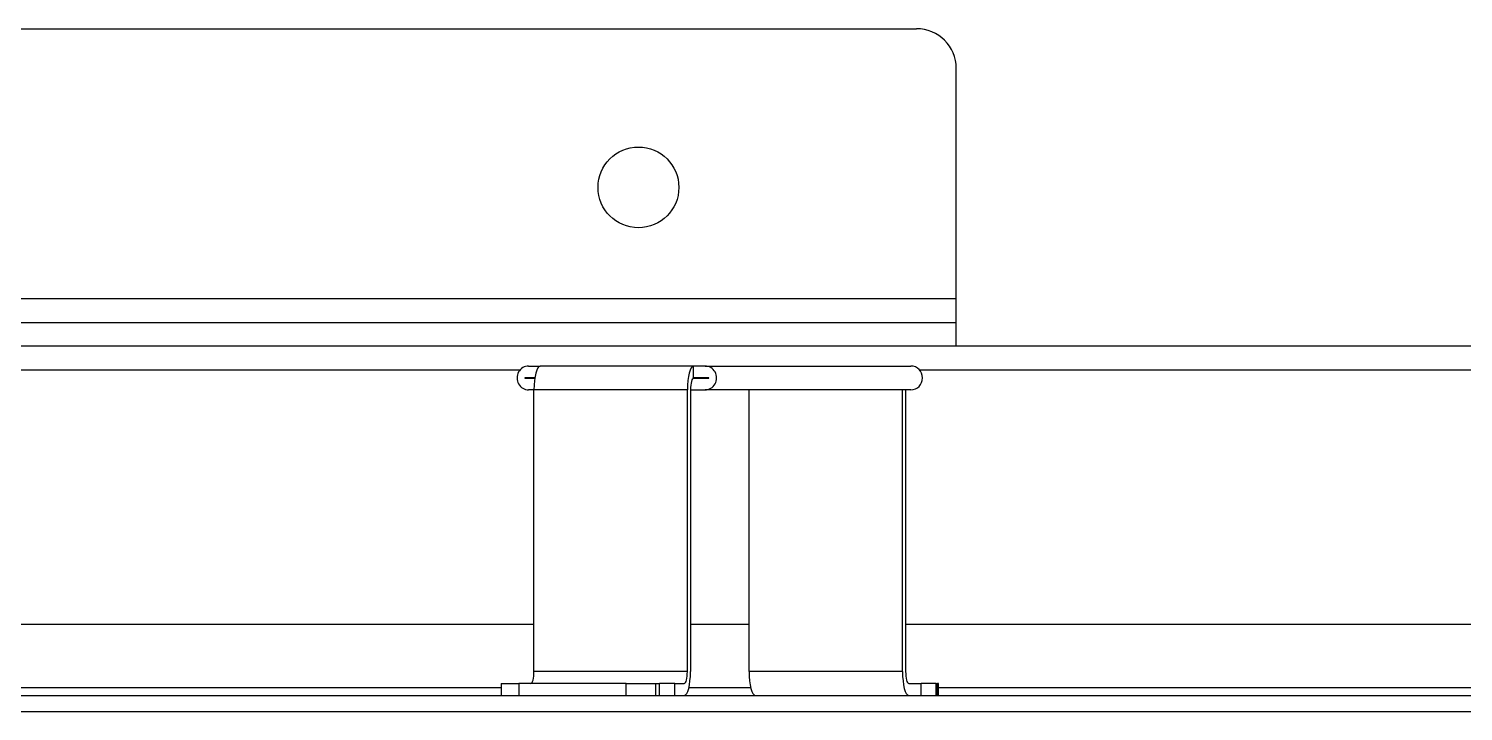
# Model space of a CAD drawing. Header units: millimetres. Extents: x 3795014 to 4300160, y 3869364 to 4016788.
# Drawn here: x 4226548 to 4226638.3, y 3924323.5 to 3924366.5 of the extents above; entities that cross this region are included whole.
import ezdxf

# ---------------------------------------------------------------- set-up
doc = ezdxf.new("R2010")
doc.units = ezdxf.units.MM
doc.layers.add('линия перехода', color=7, linetype='Continuous')
doc.layers.add('основная', color=7, linetype='Continuous', lineweight=50)

msp = doc.modelspace()

# ---------------------------------------------------------------- linework, layer by layer
at = {"layer": 'линия перехода', "color": 0, "linetype": 'Continuous', "lineweight": -3}
for p, q in [((4226202.921, 3924349.531), (4226606.421, 3924349.531)), ((4226589.501, 3924343.781), (4226579.842, 3924343.781)), ((4226589.501, 3924326.031), (4226579.842, 3924326.031)), ((4226603.042, 3924326.031), (4226593.383, 3924326.031)), ((4226416.958, 3924325.031), (4226577.783, 3924325.031)), ((4226578.894, 3924325.281), (4226578.894, 3924324.531)), ((4226585.655, 3924324.531), (4226585.655, 3924325.281)), ((4226587.492, 3924325.281), (4226587.492, 3924324.531)), ((4226589.596, 3924325.031), (4226593.482, 3924325.031)), ((4226605.244, 3924324.531), (4226605.244, 3924325.281)), ((4226605.296, 3924325.031), (4226710.635, 3924325.031)), ((4226269.165, 3924323.531), (4226655.499, 3924323.531))]:
    msp.add_line(p, q, dxfattribs=at)
at = {"layer": 'основная', "color": 0, "linetype": 'Continuous', "lineweight": -3}
for p, q in [((4226202.921, 3924366.531), (4226603.921, 3924366.531)), ((4226606.421, 3924349.531), (4226606.421, 3924364.031)), ((4226606.421, 3924348.031), (4226606.421, 3924349.531)), ((4226201.921, 3924348.031), (4226606.421, 3924348.031)), ((4226606.421, 3924346.531), (4226606.421, 3924348.031)), ((4226714.297, 3924346.531), (4226200.421, 3924346.531)), ((4226579.507, 3924345.281), (4226580.231, 3924345.281)), ((4226589.889, 3924345.281), (4226580.231, 3924345.281)), ((4226589.889, 3924344.54), (4226589.889, 3924345.281)), ((4226590.614, 3924345.281), (4226589.889, 3924345.281)), ((4226590.614, 3924345.281), (4226603.572, 3924345.281)), ((4226578.967, 3924345.031), (4226415.774, 3924345.031)), ((4226579.265, 3924344.54), (4226579.265, 3924344.523)), ((4226579.896, 3924344.54), (4226579.265, 3924344.54)), ((4226579.265, 3924344.523), (4226579.893, 3924344.523)), ((4226590.855, 3924344.54), (4226589.889, 3924344.54)), ((4226589.889, 3924344.531), (4226589.889, 3924344.523)), ((4226589.889, 3924344.523), (4226590.855, 3924344.523)), ((4226590.855, 3924344.523), (4226590.855, 3924344.54)), ((4226714.297, 3924345.031), (4226604.112, 3924345.031)), ((4226579.842, 3924343.781), (4226579.507, 3924343.781)), ((4226579.842, 3924326.031), (4226579.842, 3924343.781)), ((4226589.501, 3924326.031), (4226589.501, 3924343.781)), ((4226589.695, 3924343.781), (4226589.695, 3924326.031)), ((4226589.695, 3924343.781), (4226590.614, 3924343.781)), ((4226603.572, 3924343.781), (4226590.614, 3924343.781)), ((4226593.383, 3924326.031), (4226593.383, 3924343.781)), ((4226603.042, 3924326.031), (4226603.042, 3924343.781)), ((4226603.236, 3924343.781), (4226603.236, 3924326.031)), ((4226414.898, 3924329.031), (4226579.842, 3924329.031)), ((4226589.695, 3924329.031), (4226593.383, 3924329.031)), ((4226603.236, 3924329.031), (4226710.635, 3924329.031)), ((4226269.424, 3924324.531), (4226655.758, 3924324.531)), ((4226577.783, 3924325.281), (4226578.894, 3924325.281)), ((4226577.783, 3924325.281), (4226577.783, 3924324.531)), ((4226585.655, 3924325.281), (4226578.894, 3924325.281)), ((4226585.655, 3924325.281), (4226587.492, 3924325.281)), ((4226587.492, 3924325.281), (4226587.751, 3924325.281)), ((4226587.751, 3924324.531), (4226587.751, 3924325.281)), ((4226588.708, 3924325.281), (4226587.751, 3924325.281)), ((4226588.708, 3924325.281), (4226589.306, 3924325.281)), ((4226588.708, 3924324.531), (4226588.708, 3924325.281)), ((4226603.43, 3924325.281), (4226604.208, 3924325.281)), ((4226604.208, 3924324.531), (4226604.208, 3924325.281)), ((4226605.165, 3924325.281), (4226604.208, 3924325.281)), ((4226605.165, 3924325.281), (4226605.244, 3924325.281)), ((4226605.165, 3924324.531), (4226605.165, 3924325.281)), ((4226605.296, 3924325.281), (4226605.244, 3924325.281)), ((4226605.296, 3924324.531), (4226605.296, 3924325.281))]:
    msp.add_line(p, q, dxfattribs=at)
msp.add_circle((4226586.421, 3924356.531), 2.542, dxfattribs=at)
msp.add_arc((4226603.921, 3924364.031), 2.5, 0, 90, dxfattribs=at)
for centre, major_axis, ratio, start_param, end_param in [((4226579.507, 3924344.531), (0, 0.75), 0.965835, 0, 3.141593), ((4226580.231, 3924343.781), (0, -1.5), 0.259156, 3.141593, 4.712389), ((4226589.889, 3924343.781), (0, -1.5), 0.259156, 3.141593, 4.712389), ((4226590.614, 3924344.531), (0, -0.75), 0.965835, 0, 3.141593), ((4226603.572, 3924344.531), (0, 0.75), 0.965835, 3.141593, 6.283185), ((4226589.889, 3924343.781), (0, 0.75), 0.259156, 0, 1.570796), ((4226579.648, 3924326.031), (0, -0.75), 0.259156, 0, 1.570796), ((4226589.306, 3924326.031), (0, -0.75), 0.259156, 0, 1.570796), ((4226589.306, 3924326.031), (0, 1.5), 0.259156, 3.141593, 4.712389), ((4226593.772, 3924326.031), (0, -1.5), 0.259156, 4.712389, 6.283185), ((4226603.43, 3924326.031), (0, -1.5), 0.259156, 4.712389, 6.283185), ((4226603.43, 3924326.031), (0, 0.75), 0.259156, 1.570796, 3.141593)]:
    msp.add_ellipse(centre, major_axis=major_axis, ratio=ratio, start_param=start_param, end_param=end_param, dxfattribs=at)

doc.saveas('drawing.dxf')
